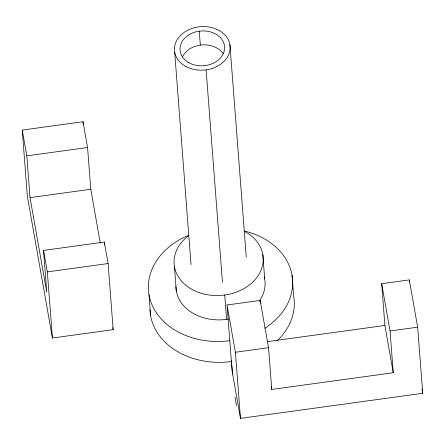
<?xml version="1.0" encoding="UTF-8"?>
<svg xmlns="http://www.w3.org/2000/svg" width="445" height="445" viewBox="0 0 445 445"><rect width="100%" height="100%" fill="white"/><g stroke="black" fill="none" stroke-linecap="round" stroke-linejoin="round"><path stroke-width="0.67" d="M22.25 130.085L26.811 155.872L30.026 197.624L46.747 292.17L43.532 250.418L104.286 242.052L108.091 263.54L113.175 329.65L52.421 338.016L27.34 196.195L22.25 130.085L83.004 121.724L87.565 147.512L90.774 189.264L100.281 242.998M26.811 155.872L87.565 147.512M30.026 197.624L90.774 189.264M52.421 338.016L47.337 271.906L108.091 263.54M227.045 304.986L260.18 300.425L268.541 347.695L271.756 389.447L393.263 372.726L390.048 330.974L381.688 283.699L409.3 279.899L417.66 327.17L422.75 393.28L240.489 418.367L232.129 371.097L227.045 304.986L235.405 352.256L240.489 418.367M267.512 341.61L384.897 325.456L381.688 283.699M235.405 352.256L268.541 347.695M390.048 330.974L417.66 327.17M422.032 389.23L422.272 390.582M422.511 391.934L422.75 393.28M384.897 325.456L393.263 372.726M271.278 386.75L271.756 389.447M231.328 360.656L232.685 374.234M234.988 397.085L236.506 405.684M112.813 327.609L113.175 329.65M43.532 250.418L47.337 271.906M409.3 279.899L409.461 281.963M292.009 275.138L293.617 296.014A72.257 56.393 -4.4 0 1 276.796 341.07M262.817 254.54L264.692 278.898M260.18 300.425L260.392 303.162M229.915 44.572L246.269 257.065M224.714 295.002L226.588 319.36M206.102 69.859L222.456 282.353M199.26 31.183L200.333 45.101M174.685 52.171L191.038 264.664M174.451 266.705L176.326 291.058M149.008 294.818L150.61 315.694M104.286 242.052L104.497 244.794M83.004 121.724L83.215 124.478M244.411 231.378A44.65 34.849 -4.4 0 1 253.116 281.718A44.65 34.849 -4.4 0 1 187.974 286.875A44.65 34.849 -4.4 0 1 188.496 235.806M182.723 56.326A22.328 17.422 -4.4 0 1 202.414 44.889A22.328 17.422 -4.4 0 1 223.223 53.745M264.286 276.99A44.65 34.849 -4.4 0 1 259.068 301.354M228.613 319.043A44.65 34.849 -4.4 0 1 175.909 286.519M231.956 361.49A72.257 56.393 -4.4 0 1 149.971 309.698M244.483 231.005A72.257 56.393 -4.4 0 1 291.753 273.797A72.257 56.393 -4.4 0 1 264.781 328.238M229.687 340.703A72.257 56.393 -4.4 0 1 151.389 303.301A72.257 56.393 -4.4 0 1 188.697 235.255M185.465 66.255A27.907 21.777 -4.4 0 0 229.959 50.263A27.907 21.777 -4.4 0 0 191.484 28.602A27.907 21.777 -4.4 0 0 185.465 66.255M188.83 62.678A22.328 17.422 -4.4 0 0 224.43 49.885A22.328 17.422 -4.4 0 0 193.647 32.557A22.328 17.422 -4.4 0 0 188.83 62.678"/></g></svg>
